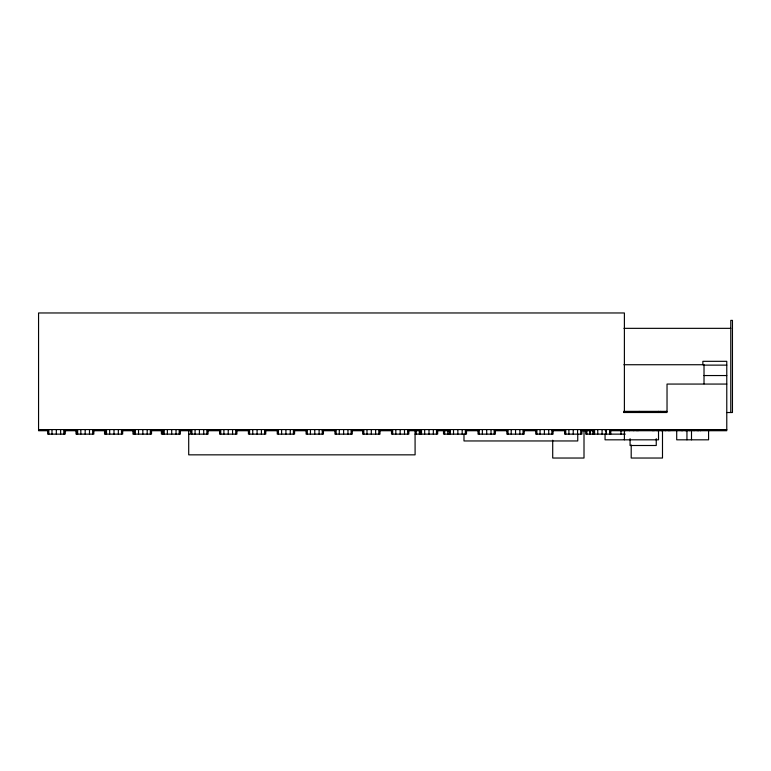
<?xml version="1.0" encoding="UTF-8"?>
<svg xmlns="http://www.w3.org/2000/svg" width="771" height="771" viewBox="0 0 771 771"><rect width="100%" height="100%" fill="white"/><g stroke="black" fill="none" stroke-linecap="round" stroke-linejoin="round"><path stroke-width="1.16" d="M625.522 429.582L625.242 430.719L625.242 429.582M623.97 328.34L730.773 328.34M623.864 364.731L704.019 364.731L704.019 383.842M704.019 365.126L726.774 365.126M704.019 375.544L726.774 375.544M726.774 384.064L667.031 384.064L667.031 412.504L623.546 412.504M623.672 411.367L666.925 411.367M726.774 412.524L732.45 412.524L732.45 320.379L730.773 320.379L730.773 412.524M38.55 429.582L726.774 429.582L726.774 361.32L702.873 361.32L702.873 364.731M48.139 430.729L38.56 430.729L38.56 312.968L624.394 312.968L624.394 412.504M64.928 430.719L76.965 430.719M93.522 430.729L105.588 430.729M122.396 430.729L134.472 430.729M151.289 430.729L163.365 430.729M180.183 430.729L191.121 430.729M207.91 430.729L220.024 430.729M236.793 430.729L248.917 430.729M265.687 430.729L277.82 430.729M294.58 430.729L306.723 430.729M322.268 430.729L335.501 430.729M352.357 430.729L363.314 430.729M380.045 430.729L392.217 430.729M407.734 430.729L420.976 430.729M437.803 430.729L449.859 430.729M465.511 430.729L478.752 430.729M494.404 430.729L507.096 430.729M523.856 430.729L536.529 430.729M552.181 430.729L564.574 430.729M581.594 430.729L594.316 430.729M609.967 430.729L726.764 430.719L726.764 429.582M188.702 434.131L189.849 434.131M415.068 434.131L437.658 434.131L437.658 429.582M625.252 434.131L585.7 434.131L585.7 430.719M605.062 429.582L606.411 434.14L606.411 429.582M708.578 430.719L708.578 439.817L676.707 439.817L676.707 430.719M700.598 429.582L700.598 430.719M698.333 429.582L698.333 430.719M697.186 429.582L697.186 430.719M694.054 429.582L694.054 430.719M691.5 430.719L691.5 439.817M689.794 429.582L689.794 430.719M686.942 430.719L686.942 439.817M685.525 429.582L685.525 430.719M682.402 429.582L682.402 430.719M681.246 429.582L681.246 430.719M669.893 429.582L669.893 430.719M668.746 429.582L668.746 430.719M665.624 429.582L665.624 430.719M662.491 430.729L662.491 458.032L631.198 458.032L631.198 444.973M661.354 429.582L661.354 430.719M660.795 411.377L660.795 412.504M658.521 411.367L658.521 412.504M658.521 430.729L658.521 439.817L605.062 439.817L605.062 434.14M657.085 429.582L657.085 430.719M656.246 438.68L656.246 445.503L630.071 445.503L630.071 438.68M653.962 429.582L653.962 430.719M652.815 429.582L652.815 430.719M639.159 411.377L639.159 412.504M638.051 429.582L638.051 430.719M636.894 429.582L636.894 430.719M633.772 429.582L633.772 430.719M629.502 429.582L629.502 430.719M624.394 430.729L624.394 439.817M622.11 429.582L622.11 430.719M620.973 429.582L620.973 434.131M610.748 429.582L610.748 434.14M609.582 429.582L609.582 434.14M602.074 429.582L602.074 434.14M597.756 429.582L597.756 434.14M594.586 429.582L594.586 434.14M593.419 429.582L593.419 434.14M593.005 430.729L593.005 434.131M590.249 430.729L590.249 434.131M589.979 430.719L589.979 434.131M586.847 430.719L586.847 434.131M584.004 430.729L584.004 458.032L552.711 458.032L552.711 440.222M581.903 429.582L581.903 434.14L564.574 434.14L564.574 429.582M580.736 429.582L580.736 434.14M577.749 434.14L577.749 440.954L463.988 440.954L463.988 434.14M577.566 429.582L577.566 434.14M573.229 429.582L573.229 434.14M568.911 429.582L568.911 434.14M565.731 429.582L565.731 434.14M553.048 429.582L553.048 434.14L535.729 434.14L535.729 429.582M551.891 429.582L551.891 434.14M548.721 429.582L548.721 434.14M544.393 429.582L544.393 434.14M540.057 429.582L540.057 434.14M536.886 429.582L536.886 434.14M524.203 429.582L524.203 434.14L506.875 434.14L506.875 429.582M523.046 429.582L523.046 434.14M519.866 429.582L519.866 434.14M515.548 429.582L515.548 434.14M511.212 429.582L511.212 434.14M508.041 429.582L508.041 434.14M495.358 429.582L495.358 434.14L478.039 434.14L478.039 429.582M494.192 429.582L494.192 434.14M491.021 429.582L491.021 434.14M486.703 429.582L486.703 434.14M482.367 429.582L482.367 434.14M479.205 429.582L479.205 434.14M466.513 429.582L466.513 434.14L443.508 434.131L443.508 430.719M465.347 429.582L465.347 434.14M462.186 429.582L462.186 434.14M457.849 429.582L457.849 434.14M453.521 429.582L453.521 434.14M450.36 429.582L450.36 434.14M449.194 429.582L449.194 434.14M447.787 430.719L447.787 434.131M444.655 430.719L444.655 434.131M436.502 429.582L436.502 434.14M433.341 429.582L433.341 434.14M429.004 429.582L429.004 434.14M424.667 429.582L424.667 434.14M421.506 429.582L421.506 434.14M420.349 429.582L420.349 434.14M419.347 430.719L419.347 434.131M416.215 430.719L416.215 434.131M415.068 430.719L415.097 454.842L188.712 454.842L188.702 430.719M408.813 429.582L408.813 434.14L391.504 434.14L391.504 429.582M407.657 429.582L407.657 434.14M404.496 429.582L404.496 434.14M400.159 429.582L400.159 434.14M395.831 429.582L395.831 434.14M392.661 429.582L392.661 434.14M379.978 429.582L379.978 434.14L362.649 434.14L362.649 429.582M378.821 429.582L378.821 434.14M375.641 429.582L375.641 434.14M371.314 429.582L371.314 434.14M366.986 429.582L366.986 434.14M363.816 429.582L363.816 434.14M352.28 429.582L352.28 434.14L334.961 434.14L334.961 429.582M351.123 429.582L351.123 434.14M347.952 429.582L347.952 434.14M343.625 429.582L343.625 434.14M339.288 429.582L339.288 434.14M336.127 429.582L336.127 434.14M323.435 429.582L323.435 434.14L306.116 434.14L306.116 429.582M322.268 429.582L322.268 434.14M319.107 429.582L319.107 434.14M314.77 429.582L314.77 434.14M310.443 429.582L310.443 434.14M307.282 429.582L307.282 434.14M294.58 429.582L294.58 434.14L277.271 434.14L277.271 429.582M293.423 429.582L293.423 434.14M290.262 429.582L290.262 434.14M285.925 429.582L285.925 434.14M281.608 429.582L281.608 434.14M278.427 429.582L278.427 434.14M265.744 429.582L265.744 434.14L248.426 434.14L248.426 429.582M264.588 429.582L264.588 434.14M261.417 429.582L261.417 434.14M257.08 429.582L257.08 434.14M252.753 429.582L252.753 434.14M249.582 429.582L249.582 434.14M236.899 429.582L236.899 434.14L219.571 434.14L219.571 429.582M235.743 429.582L235.743 434.14M232.563 429.582L232.563 434.14M228.235 429.582L228.235 434.14M223.908 429.582L223.908 434.14M220.737 429.582L220.737 434.14M208.054 429.582L208.054 434.14L190.726 434.14L190.726 429.582M206.888 429.582L206.888 434.14M203.717 429.582L203.717 434.14M199.4 429.582L199.4 434.14M195.063 429.582L195.063 434.14M191.892 429.582L191.892 434.14M180.356 429.582L180.356 434.14L161.399 434.131L161.399 430.719M179.19 429.582L179.19 434.14M176.029 429.582L176.029 434.14M171.702 429.582L171.702 434.14M167.374 429.582L167.374 434.14M164.204 429.582L164.204 434.14M163.038 429.582L163.038 434.14M162.556 430.719L162.556 434.131M151.521 429.582L151.521 434.14L132.969 434.131L132.969 430.719M150.355 429.582L150.355 434.14M147.184 429.582L147.184 434.14M142.847 429.582L142.847 434.14M138.529 429.582L138.529 434.14M135.349 429.582L135.349 434.14M134.193 429.582L134.193 434.14M122.666 429.582L122.666 434.14L104.528 434.131L104.528 430.719M121.51 429.582L121.51 434.14M118.339 429.582L118.339 434.14M114.002 429.582L114.002 434.14M109.675 429.582L109.675 434.14M106.504 429.582L106.504 434.14M105.675 430.719L105.675 434.131M105.348 429.582L105.348 434.14M93.821 429.582L93.821 434.14L76.088 434.131L76.088 430.719M92.665 429.582L92.665 434.14M89.484 429.582L89.484 434.14M85.167 429.582L85.167 434.14M80.83 429.582L80.83 434.14M77.659 429.582L77.659 434.14M76.502 429.582L76.502 434.14M65.863 429.582L65.863 430.729M64.976 429.582L64.976 434.14L47.648 434.14L47.648 429.582M64.725 430.719L64.725 434.131M63.81 429.582L63.81 434.14M60.639 429.582L60.639 434.14M56.322 429.582L56.322 434.14M51.985 429.582L51.985 434.14M48.814 429.582L48.814 434.14"/></g></svg>
